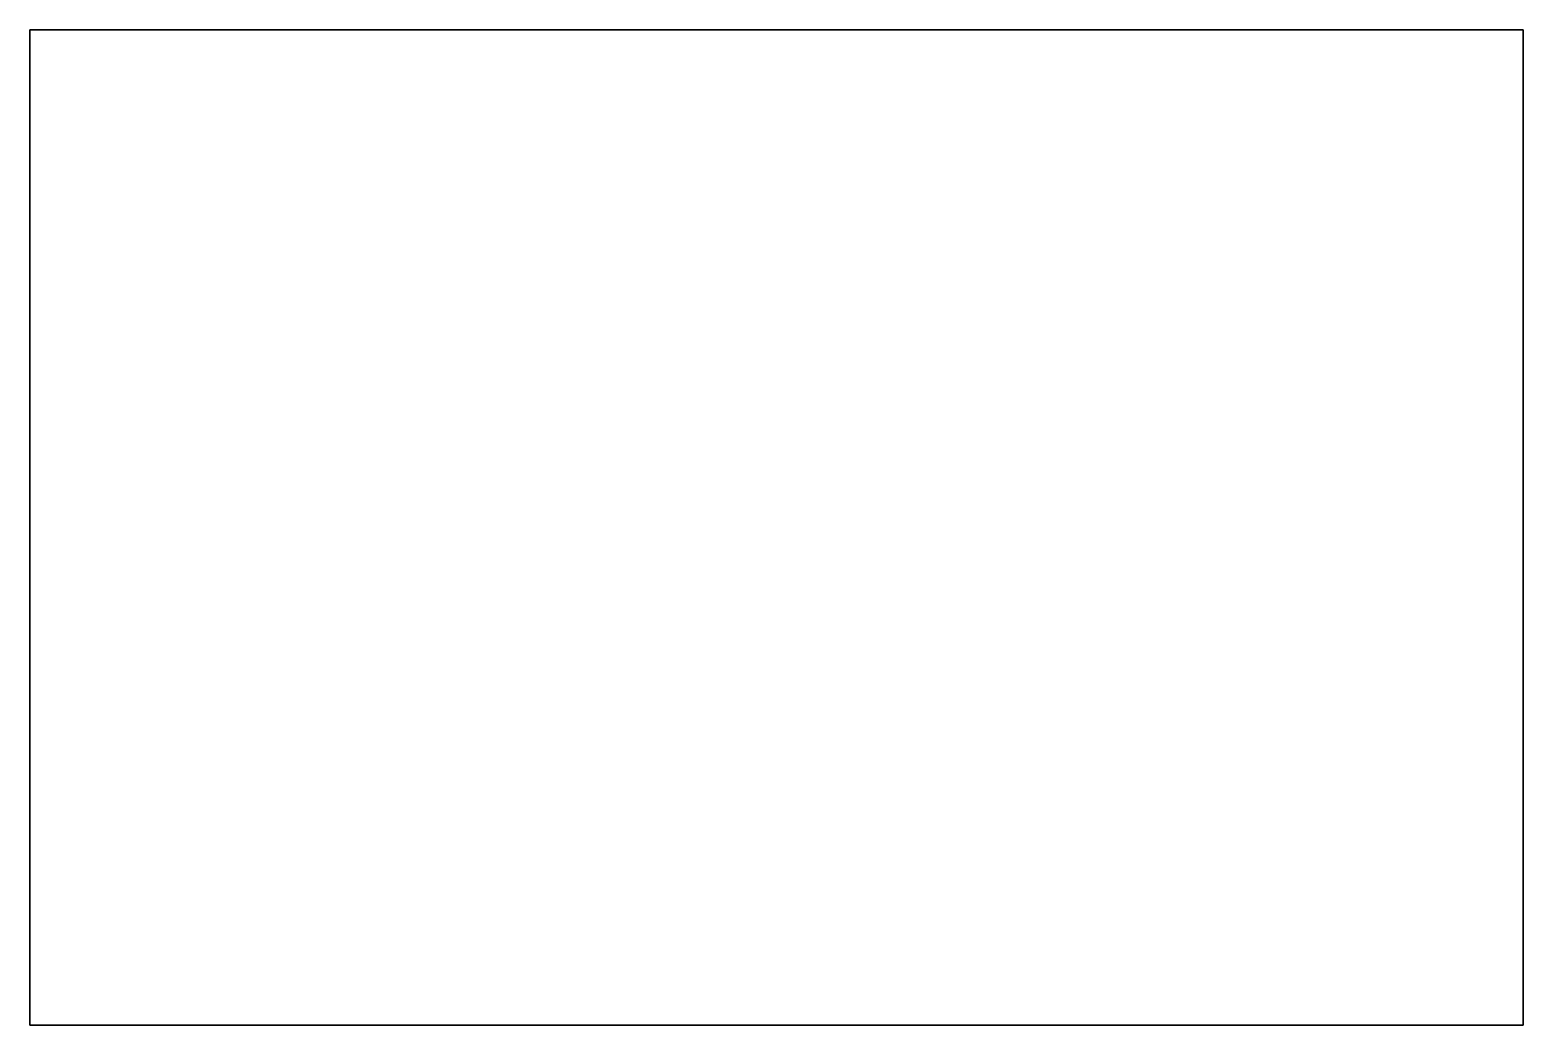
# Model space of a CAD drawing. Header units: millimetres. Extents: x 0 to 120, y 0 to 80.
import ezdxf

# ---------------------------------------------------------------- set-up
doc = ezdxf.new("R2010")
doc.units = ezdxf.units.MM

msp = doc.modelspace()

# ---------------------------------------------------------------- linework, layer by layer
for p, q in [((120, 80), (0, 80)), ((0, 80), (0, 0)), ((120, 0), (120, 80)), ((0, 0), (120, 0))]:
    msp.add_line(p, q)
msp.add_lwpolyline([(120, 0), (0, 0), (0, 80), (120, 80), (120, 0)], close=True)

doc.saveas('drawing.dxf')
